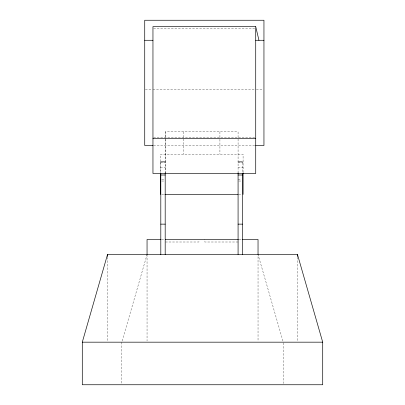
<?xml version="1.0" encoding="UTF-8"?>
<svg xmlns="http://www.w3.org/2000/svg" width="405" height="405" viewBox="0 0 405 405"><rect width="100%" height="100%" fill="white"/><g stroke="black" fill="none" stroke-linecap="round" stroke-linejoin="round"><path stroke-width="0.3" stroke-dasharray="2.02 1.52" d="M122.168 340.969L146.878 255.13M153.586 28.208L255.094 28.208M145.365 89.237L152.326 89.237M256.355 89.237L263.316 89.237M152.958 89.394L255.094 89.394M153.586 137.244L255.094 137.244M153.586 145.491L255.094 145.491M160.446 162.511L165.453 162.511L165.453 173.477M238.079 162.511L243.086 162.511M160.446 167.214L165.453 167.214M238.079 167.214L243.086 167.214M161.696 179.739L164.825 179.739M238.079 179.739L241.208 179.739M161.696 181.03L164.825 181.03M238.702 181.03L241.208 181.03M161.696 194.42L164.825 194.42M238.672 194.42L241.208 194.42M161.554 239.497L164.708 239.497M239.117 239.497L241.638 239.497M165.453 242.003L198.956 242.003L198.956 240.752M238.079 242.003L204.743 242.003L204.743 239.497M282.918 340.969L258.036 254.522L258.036 340.914M297.478 257.048L297.478 340.914M283.267 342.802L283.267 383.5M243.086 172.434L243.086 154.214L160.446 154.214L160.446 172.434M242.458 162.496L242.458 172.581M238.079 172.92L238.079 131.812L165.189 131.812L165.189 138.768M219.92 131.812L219.92 138.657M219.92 139.279L219.92 154.214M183.607 131.812L183.607 154.214M165.453 131.812L165.453 162.167M165.189 139.401L165.189 173.35M160.805 161.863L160.805 172.581M147.05 254.522L147.05 340.914M121.824 342.174L121.824 383.5M107.522 257.048L107.522 340.914"/><path stroke-width="0.61" d="M82.291 342.174L107.522 254.522L297.478 254.522L322.709 342.174L322.709 384.75L82.291 384.75L82.291 342.174L322.709 342.174M255.722 26.629L152.958 26.629L152.958 173.487L255.722 173.487L255.722 26.629L258.942 40.282M144.732 40.282L152.958 40.282M255.722 40.282L263.949 40.282M152.958 138.626L255.722 138.626M152.958 145.491L144.732 145.491L144.732 20.25L263.949 20.25L263.949 145.491L255.722 145.491M160.805 161.863L165.189 161.863M238.079 161.863L242.458 161.863M160.805 175.006L165.189 175.006M238.079 175.006L242.458 175.006M164.86 194.42L238.079 194.42M160.805 224.142L165.189 224.142M238.079 224.142L242.458 224.142M160.927 239.497L147.05 239.497L147.05 254.522M165.341 239.497L238.489 239.497M242.271 239.497L258.036 239.497L258.036 254.522M297.478 254.522L297.478 256.416M243.086 173.006L243.086 194.42M242.458 173.208L242.458 254.522M238.079 172.92L238.079 254.522M165.189 172.92L165.189 254.522M160.805 173.208L160.805 254.522M160.446 173.006L160.446 194.42M107.522 254.522L107.522 256.416"/></g></svg>
